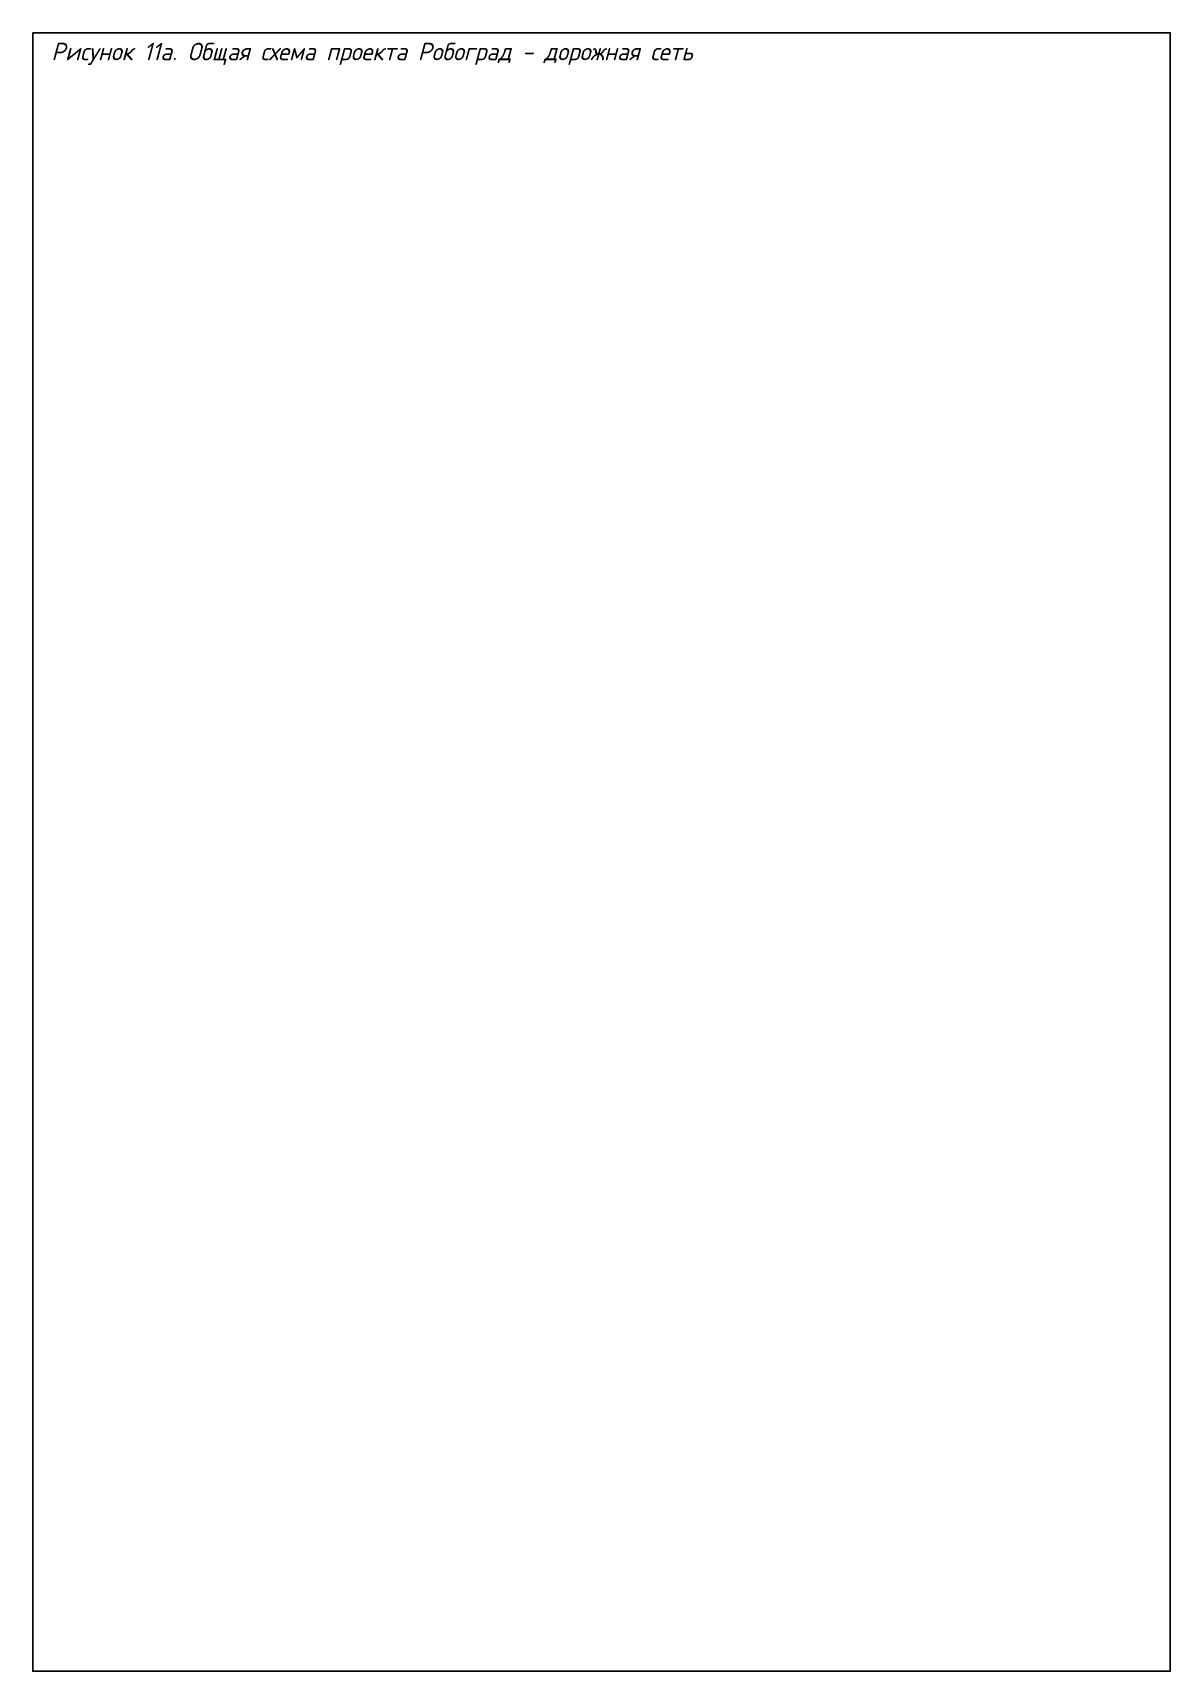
# Paper-space layout 'дороги_общая_схема' of a CAD drawing. Header units: millimetres. Extents: x 13 to 403, y 12 to 574.
import ezdxf

# ---------------------------------------------------------------- set-up
doc = ezdxf.new("R2010")
doc.units = ezdxf.units.MM
doc.header["$XCLIPFRAME"] = 2
doc.styles.add('GOST-2.304_Type-B_italic', font='GOST Common Italic.ttf')
picture_1 = doc.add_image_def('image2.png', size_in_pixel=(2193, 2715))

psp = doc.layouts.new('дороги_общая_схема')

# ---------------------------------------------------------------- linework, layer by layer
psp.add_lwpolyline([(13.06, 574.3), (403.06, 574.3), (403.06, 12.43), (13.06, 12.43)], close=True)

# ---------------------------------------------------------------- pictures from other files: only their frames are drawn
image = psp.add_image(picture_1, insert=(13.06, 12.43), size_in_units=(453.84, 561.87))
image.set_boundary_path([(-0.5, -0.5), (1884.035, 2714.5)])

# ---------------------------------------------------------------- next in the draw order: texts
at = {"insert": (19.41, 570.86), "char_height": 6, "attachment_point": 1, "style": 'GOST-2.304_Type-B_italic', "bg_fill": 3, "box_fill_scale": 1.5, "bg_fill_color": 256, "bg_fill_transparency": 0}
psp.add_mtext_dynamic_manual_height_columns('Рисунок 11а. Общая схема проекта Робоград - дорожная сеть', width=376.992, gutter_width=12.5, heights=[0], dxfattribs=at)

doc.saveas('drawing.dxf')
